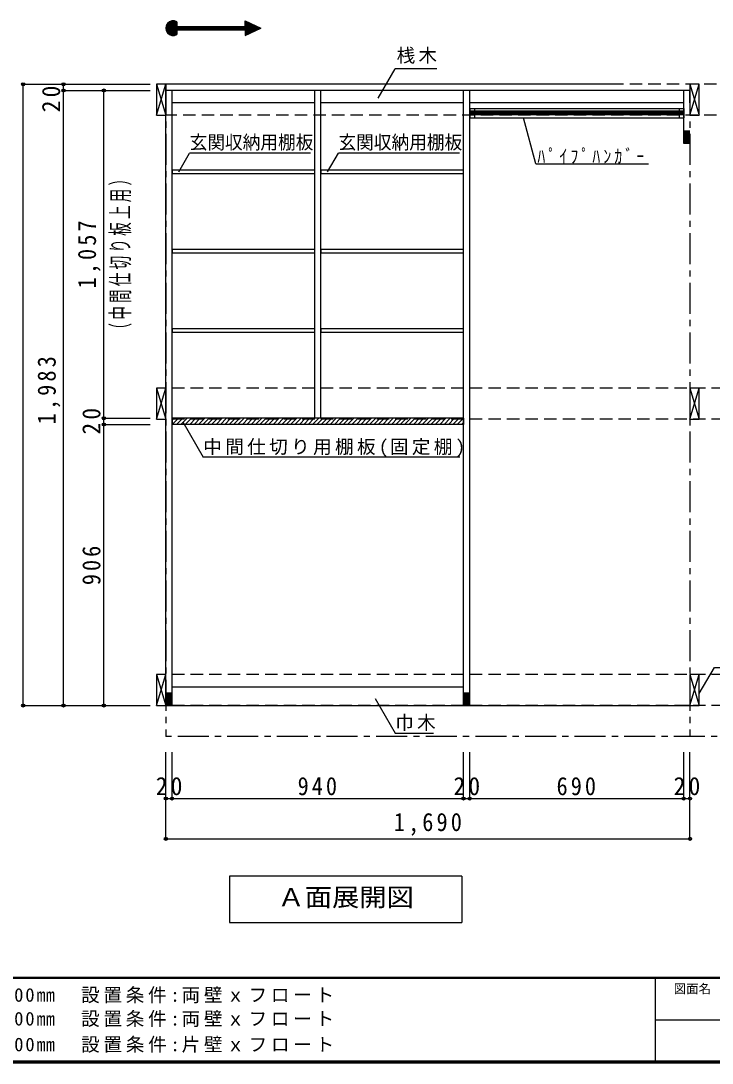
# Model space of a CAD drawing. Units: millimetres at full size, sheet at 1:20; details may follow other scales. Extents: x -8210 to 8210, y -2455 to 3200.
# Drawn here: x -6355 to -4126, y -2387 to 973 of the extents above; entities that cross this region are included whole.
import ezdxf
from ezdxf.enums import TextEntityAlignment as Align

# ---------------------------------------------------------------- set-up
doc = ezdxf.new("R2010")
doc.units = ezdxf.units.MM
doc.header["$LTSCALE"] = 20
doc.header["$PDMODE"] = 32
doc.header["$PDSIZE"] = 10
doc.linetypes.add('CHAIN1', pattern=[8, 5, -1, 1, -1])
doc.linetypes.add('DASHED2', pattern=[3, 2, -1])
for name, color, linetype in [('0-2_本体', 2, 'Continuous'), ('0-3_固定棚', 3, 'Continuous'), ('0-4_可動棚', 3, 'Continuous'), ('0-5', 4, 'Continuous'), ('0-6_ﾊﾟｲﾌﾟﾊﾝｶﾞｰ', 4, 'Continuous'), ('0-7_桟木・巾木', 2, 'Continuous'), ('0-8_引き出し', 3, 'Continuous'), ('0-A_文字', 7, 'Continuous'), ('0-B_寸法', 4, 'Continuous'), ('0-C_ハッチ', 4, 'Continuous'), ('F-1_枠', 6, 'Continuous'), ('F-A_文字', 7, 'Continuous')]:
    doc.layers.add(name, color=color, linetype=linetype)
doc.styles.add('ＭＳ ゴシック', font='')
doc.styles.get('ＭＳ ゴシック').set_extended_font_data('MS Gothic')

# ---------------------------------------------------------------- blocks, each defined once
blk = doc.blocks.new('R40')
at = {"layer": '0-5', "color": 3}
for p, q in [((10, 18.67), (-10, 18.67)), ((-10, 16), (10, 16)), ((-10, 13.33), (10, 13.33)), ((-10, 10.67), (10, 10.67)), ((-10, 8), (10, 8)), ((-10, 5.33), (10, 5.33)), ((-10, 2.67), (10, 2.67)), ((-10, 0), (10, 0)), ((-10, -2.67), (10, -2.67)), ((-10, -5.33), (10, -5.33)), ((-10, -8), (10, -8)), ((-10, -10.67), (10, -10.67)), ((-10, -13.33), (10, -13.33)), ((-10, -16), (10, -16)), ((-10, -18.67), (10, -18.67))]:
    blk.add_line(p, q, dxfattribs=at)

msp = doc.modelspace()

# ---------------------------------------------------------------- linework, layer by layer
at = {"layer": '0-2_本体', "color": 3}
for p, q in [((-5917.87, 768.97), (-5917.87, 748.97)), ((-5887.87, 748.97), (-5887.87, 768.97)), ((-4427.87, 768.97), (-5887.87, 768.97)), ((-5887.87, -1234.03), (-5887.87, 748.97)), ((-4197.87, 748.97), (-5887.87, 748.97)), ((-5867.87, -1234.03), (-5867.87, 748.97)), ((-5407.87, -308.03), (-5407.87, 748.97)), ((-5387.87, -308.03), (-5387.87, 748.97)), ((-4927.87, -1234.03), (-4927.87, 748.97)), ((-4907.87, -1234.03), (-4907.87, 748.97)), ((-5887.87, -1234.03), (-4197.87, -1234.03)), ((-4197.87, -1234.03), (-4217.87, -1234.03))]:
    msp.add_line(p, q, dxfattribs=at)
at = {"layer": '0-3_固定棚'}
for p, q in [((-5867.87, -308.03), (-5867.87, -328.03)), ((-4927.87, -308.03), (-5867.87, -308.03)), ((-4927.87, -328.03), (-5867.87, -328.03)), ((-4927.87, -308.03), (-4927.87, -328.03))]:
    msp.add_line(p, q, dxfattribs=at)
at = {"layer": '0-4_可動棚'}
for p, q in [((-5866.87, 480.17), (-5866.87, 492.17)), ((-5408.87, 492.17), (-5866.87, 492.17)), ((-5408.87, 480.17), (-5866.87, 480.17)), ((-5408.87, 492.17), (-5408.87, 480.17)), ((-5386.87, 480.17), (-5386.87, 492.17)), ((-4928.87, 492.17), (-5386.87, 492.17)), ((-4928.87, 480.17), (-5386.87, 480.17)), ((-4928.87, 492.17), (-4928.87, 480.17)), ((-5866.87, 224.17), (-5866.87, 236.17)), ((-5408.87, 236.17), (-5866.87, 236.17)), ((-5408.87, 236.17), (-5408.87, 224.17)), ((-5386.87, 224.17), (-5386.87, 236.17)), ((-4928.87, 236.17), (-5386.87, 236.17)), ((-4928.87, 236.17), (-4928.87, 224.17)), ((-5408.87, 224.17), (-5866.87, 224.17)), ((-4928.87, 224.17), (-5386.87, 224.17)), ((-5866.87, -31.83), (-5866.87, -19.83)), ((-5408.87, -19.83), (-5866.87, -19.83)), ((-5408.87, -31.83), (-5866.87, -31.83)), ((-5408.87, -19.83), (-5408.87, -31.83)), ((-5386.87, -31.83), (-5386.87, -19.83)), ((-4928.87, -19.83), (-5386.87, -19.83)), ((-4928.87, -31.83), (-5386.87, -31.83)), ((-4928.87, -19.83), (-4928.87, -31.83))]:
    msp.add_line(p, q, dxfattribs=at)
at = {"layer": '0-6_ﾊﾟｲﾌﾟﾊﾝｶﾞｰ', "color": 3}
for p, q in [((-4907.87, 690.97), (-4907.87, 660.97)), ((-4907.87, 690.97), (-4217.87, 690.97)), ((-4217.87, 690.97), (-4217.87, 660.97)), ((-4907.87, 660.97), (-4217.87, 660.97))]:
    msp.add_line(p, q, dxfattribs=at)
at = {"layer": '0-6_ﾊﾟｲﾌﾟﾊﾝｶﾞｰ'}
for p, q in [((-4217.87, 681.97), (-4907.87, 681.97)), ((-4217.87, 677.97), (-4907.87, 677.97)), ((-4217.87, 673.97), (-4907.87, 673.97)), ((-4217.87, 669.97), (-4907.87, 669.97))]:
    msp.add_line(p, q, dxfattribs=at)
at = {"layer": '0-6_ﾊﾟｲﾌﾟﾊﾝｶﾞｰ', "color": 7}
for p, q in [((-4892.87, 690.97), (-4892.87, 660.97)), ((-4232.87, 690.97), (-4232.87, 660.97))]:
    msp.add_line(p, q, dxfattribs=at)
at = {"layer": '0-7_桟木・巾木', "color": 7}
for p, q in [((-5887.87, 708.97), (-5887.87, 748.97)), ((-4197.87, 708.97), (-4197.87, 748.97)), ((-5407.87, 708.97), (-5867.87, 708.97)), ((-4927.87, 708.97), (-5387.87, 708.97)), ((-4217.87, 708.97), (-4907.87, 708.97)), ((-5887.87, -1234.03), (-5887.87, -1174.03)), ((-5867.87, -1174.03), (-4927.87, -1174.03)), ((-4197.87, -1174.03), (-4197.87, -1234.03))]:
    msp.add_line(p, q, dxfattribs=at)
at = {"layer": '0-8_引き出し', "color": 7}
for p, q in [((-5917.87, 768.97), (-5887.87, 668.97)), ((-5917.87, 668.97), (-5887.87, 768.97)), ((-4197.87, 668.97), (-4167.87, 768.97)), ((-4197.87, 768.97), (-4167.87, 668.97)), ((-5917.87, -211.03), (-5887.87, -311.03)), ((-5917.87, -311.03), (-5887.87, -211.03)), ((-4197.87, -311.03), (-4167.87, -211.03)), ((-4197.87, -211.03), (-4167.87, -311.03)), ((-5917.87, -1134.03), (-5887.87, -1234.03)), ((-5917.87, -1234.03), (-5887.87, -1134.03)), ((-4197.87, -1234.03), (-4167.87, -1134.03)), ((-4197.87, -1134.03), (-4167.87, -1234.03))]:
    msp.add_line(p, q, dxfattribs=at)
at = {"layer": '0-8_引き出し'}
for p, q in [((-4197.87, 768.97), (-4197.87, 668.97)), ((-4167.87, 768.97), (-4197.87, 768.97)), ((-4167.87, 668.97), (-4167.87, 768.97)), ((-4197.87, 668.97), (-4167.87, 668.97)), ((-4197.87, -211.03), (-4197.87, -311.03)), ((-4167.87, -211.03), (-4197.87, -211.03)), ((-4167.87, -311.03), (-4167.87, -211.03)), ((-4197.87, -311.03), (-4167.87, -311.03)), ((-4197.87, -1134.03), (-4197.87, -1234.03)), ((-4167.87, -1134.03), (-4197.87, -1134.03)), ((-4167.87, -1234.03), (-4167.87, -1134.03)), ((-4197.87, -1234.03), (-4167.87, -1234.03))]:
    msp.add_line(p, q, dxfattribs=at)
for points in [[(-5887.87, 668.97), (-5887.87, 768.97), (-5917.87, 768.97), (-5917.87, 668.97)], [(-5887.87, -311.03), (-5887.87, -211.03), (-5917.87, -211.03), (-5917.87, -311.03)], [(-5887.87, -1234.03), (-5887.87, -1134.03), (-5917.87, -1134.03), (-5917.87, -1234.03)]]:
    msp.add_lwpolyline(points, close=True, dxfattribs=at)
at = {"layer": '0-A_文字'}
for p, q in [((-5887.87, 949.48), (-5863.91, 973.44)), ((-5887.72, 952.45), (-5866.88, 973.3)), ((-5887.68, 946.84), (-5861.27, 973.25)), ((-5887.25, 944.45), (-5858.87, 972.82)), ((-5887.07, 955.94), (-5870.37, 972.64)), ((-5886.62, 942.25), (-5856.67, 972.19)), ((-5885.82, 940.21), (-5854.64, 971.39)), ((-5885.31, 960.53), (-5874.95, 970.88)), ((-5884.88, 938.33), (-5852.76, 970.45)), ((-5883.8, 936.58), (-5852.45, 967.93)), ((-5882.6, 934.96), (-5852.45, 965.1)), ((-5881.27, 933.45), (-5852.45, 962.27)), ((-5879.82, 932.07), (-5852.45, 959.44)), ((-5878.25, 930.81), (-5852.45, 956.61)), ((-5876.56, 929.68), (-5850.51, 955.73)), ((-5874.74, 928.67), (-5847.68, 955.73)), ((-5872.77, 927.81), (-5844.85, 955.73)), ((-5870.65, 927.1), (-5842.02, 955.73)), ((-5868.35, 926.58), (-5852.45, 942.47)), ((-5852.45, 943.93), (-5852.45, 929.38)), ((-5852.45, 943.93), (-5631.97, 943.93)), ((-5850.99, 943.93), (-5839.2, 955.73)), ((-5848.16, 943.93), (-5836.37, 955.73)), ((-5845.33, 943.93), (-5833.54, 955.73)), ((-5842.5, 943.93), (-5830.71, 955.73)), ((-5839.68, 943.93), (-5827.88, 955.73)), ((-5836.85, 943.93), (-5825.05, 955.73)), ((-5834.02, 943.93), (-5822.23, 955.73)), ((-5831.19, 943.93), (-5819.4, 955.73)), ((-5828.36, 943.93), (-5816.57, 955.73)), ((-5825.53, 943.93), (-5813.74, 955.73)), ((-5822.71, 943.93), (-5810.91, 955.73)), ((-5819.88, 943.93), (-5808.08, 955.73)), ((-5817.05, 943.93), (-5805.25, 955.73)), ((-5814.22, 943.93), (-5802.43, 955.73)), ((-5811.39, 943.93), (-5799.6, 955.73)), ((-5808.56, 943.93), (-5796.77, 955.73)), ((-5805.73, 943.93), (-5793.94, 955.73)), ((-5802.91, 943.93), (-5791.11, 955.73)), ((-5800.08, 943.93), (-5788.28, 955.73)), ((-5797.25, 943.93), (-5785.46, 955.73)), ((-5794.42, 943.93), (-5782.63, 955.73)), ((-5791.59, 943.93), (-5779.8, 955.73)), ((-5788.76, 943.93), (-5776.97, 955.73)), ((-5785.94, 943.93), (-5774.14, 955.73)), ((-5783.11, 943.93), (-5771.31, 955.73)), ((-5780.28, 943.93), (-5768.48, 955.73)), ((-5777.45, 943.93), (-5765.66, 955.73)), ((-5774.62, 943.93), (-5762.83, 955.73)), ((-5771.79, 943.93), (-5760, 955.73)), ((-5768.97, 943.93), (-5757.17, 955.73)), ((-5766.14, 943.93), (-5754.34, 955.73)), ((-5763.31, 943.93), (-5751.51, 955.73)), ((-5760.48, 943.93), (-5748.69, 955.73)), ((-5757.65, 943.93), (-5745.86, 955.73)), ((-5754.82, 943.93), (-5743.03, 955.73)), ((-5751.99, 943.93), (-5740.2, 955.73)), ((-5749.17, 943.93), (-5737.37, 955.73)), ((-5746.34, 943.93), (-5734.54, 955.73)), ((-5743.51, 943.93), (-5731.72, 955.73)), ((-5740.68, 943.93), (-5728.89, 955.73)), ((-5737.85, 943.93), (-5726.06, 955.73)), ((-5735.02, 943.93), (-5723.23, 955.73)), ((-5732.2, 943.93), (-5720.4, 955.73)), ((-5729.37, 943.93), (-5717.57, 955.73)), ((-5726.54, 943.93), (-5714.74, 955.73)), ((-5723.71, 943.93), (-5711.92, 955.73)), ((-5720.88, 943.93), (-5709.09, 955.73)), ((-5718.05, 943.93), (-5706.26, 955.73)), ((-5715.22, 943.93), (-5703.43, 955.73)), ((-5712.4, 943.93), (-5700.6, 955.73)), ((-5709.57, 943.93), (-5697.77, 955.73)), ((-5706.74, 943.93), (-5694.95, 955.73)), ((-5703.91, 943.93), (-5692.12, 955.73)), ((-5701.08, 943.93), (-5689.29, 955.73)), ((-5698.25, 943.93), (-5686.46, 955.73)), ((-5695.43, 943.93), (-5683.63, 955.73)), ((-5692.6, 943.93), (-5680.8, 955.73)), ((-5689.77, 943.93), (-5677.98, 955.73)), ((-5686.94, 943.93), (-5675.15, 955.73)), ((-5684.11, 943.93), (-5672.32, 955.73)), ((-5681.28, 943.93), (-5669.49, 955.73)), ((-5678.46, 943.93), (-5666.66, 955.73)), ((-5675.63, 943.93), (-5663.83, 955.73)), ((-5672.8, 943.93), (-5661, 955.73)), ((-5669.97, 943.93), (-5658.18, 955.73)), ((-5667.14, 943.93), (-5655.35, 955.73)), ((-5664.31, 943.93), (-5652.52, 955.73)), ((-5661.48, 943.93), (-5649.69, 955.73)), ((-5658.66, 943.93), (-5646.86, 955.73)), ((-5655.83, 943.93), (-5644.03, 955.73)), ((-5653, 943.93), (-5641.21, 955.73)), ((-5650.17, 943.93), (-5638.38, 955.73)), ((-5647.34, 943.93), (-5635.55, 955.73)), ((-5644.51, 943.93), (-5632.72, 955.73)), ((-5641.69, 943.93), (-5618.46, 967.16)), ((-5638.86, 943.93), (-5616.52, 966.27)), ((-5636.03, 943.93), (-5614.59, 965.37)), ((-5633.2, 943.93), (-5612.66, 964.47)), ((-5631.97, 973.44), (-5581.15, 949.83)), ((-5631.97, 955.73), (-5631.97, 973.44)), ((-5631.97, 970.62), (-5630.04, 972.55)), ((-5631.97, 967.79), (-5628.11, 971.65)), ((-5631.97, 964.97), (-5626.18, 970.75)), ((-5631.97, 962.14), (-5624.25, 969.86)), ((-5631.97, 959.31), (-5622.32, 968.96)), ((-5631.97, 956.48), (-5620.39, 968.06)), ((-5631.97, 942.34), (-5610.73, 963.58)), ((-5631.97, 939.51), (-5608.8, 962.68)), ((-5631.97, 936.68), (-5606.87, 961.78)), ((-5631.97, 933.85), (-5604.94, 960.88)), ((-5631.97, 931.02), (-5603.01, 959.99)), ((-5631.97, 928.2), (-5601.08, 959.09)), ((-5631.97, 926.22), (-5581.15, 949.83)), ((-5631.97, 943.93), (-5631.97, 926.22)), ((-5630.37, 926.96), (-5599.14, 958.19)), ((-5625.09, 929.42), (-5597.21, 957.29)), ((-5619.81, 931.87), (-5595.28, 956.4)), ((-5614.53, 934.32), (-5593.35, 955.5)), ((-5609.24, 936.78), (-5591.42, 954.6)), ((-5603.96, 939.23), (-5589.49, 953.71)), ((-5598.68, 941.69), (-5587.56, 952.81)), ((-5593.39, 944.14), (-5585.63, 951.91)), ((-5588.11, 946.6), (-5583.69, 951.01)), ((-5582.83, 949.05), (-5581.76, 950.12)), ((-5865.82, 926.27), (-5852.45, 939.64)), ((-5863.01, 926.25), (-5852.45, 936.81)), ((-5859.79, 926.65), (-5852.45, 933.98)), ((-5855.84, 927.77), (-5852.45, 931.16)), ((-5202.93, 723.89), (-5148.11, 818.86)), ((-5013.52, 818.86), (-5148.11, 818.86)), ((-4694.54, 512.66), (-4734.28, 660.97)), ((-5846.08, 486.17), (-5811.06, 546.82)), ((-5421.06, 546.82), (-5811.06, 546.82)), ((-5366.08, 486.17), (-5331.06, 546.82)), ((-4941.06, 546.82), (-5331.06, 546.82)), ((-4694.54, 512.66), (-4330.97, 512.66)), ((-5832.7, -319.7), (-5767.1, -433.31)), ((-4939.53, -433.31), (-5767.1, -433.31)), ((-4932.87, -1784.03), (-4932.87, -1934.03)), ((-5682.87, -1934.03), (-4932.87, -1934.03))]:
    msp.add_line(p, q, dxfattribs=at)
at = {"layer": '0-A_文字', "linetype": 'CHAIN1'}
for p, q in [((-5887.87, 768.97), (-5887.87, -1334.03)), ((-4197.87, 768.97), (-4197.87, -1334.03)), ((-469.61, -1334.03), (-5887.87, -1334.03))]:
    msp.add_line(p, q, dxfattribs=at)
at = {"layer": '0-A_文字'}
for points in [[(-5852.45, 970.28), (-5852.45, 955.73), (-5631.97, 955.73)], [(-4167.87, -1195.72), (-4119.1, -1111.25), (-3968.57, -1111.25)], [(-4932.87, -1784.03), (-5682.87, -1784.03), (-5682.87, -1934.03)]]:
    msp.add_lwpolyline(points, dxfattribs=at)
at = {"layer": '0-A_文字', "color": 3}
msp.add_lwpolyline([(-4197.87, 577.97), (-4217.87, 577.97), (-4217.87, 748.97)], dxfattribs=at)
at = {"layer": '0-A_文字'}
msp.add_arc((-5864.26, 949.83), 23.61, 60, 300, dxfattribs=at)
at = {"layer": '0-B_寸法'}
for p, q in [((-6347.87, 768.97), (-5937.87, 768.97)), ((-6347.87, -1234.03), (-6347.87, 768.97)), ((-6217.87, 748.97), (-6217.87, 768.97)), ((-6217.87, 768.97), (-6087.87, 768.97)), ((-6217.87, 748.97), (-5937.87, 748.97)), ((-6217.87, -1234.03), (-6217.87, 748.97)), ((-6087.87, -308.03), (-6087.87, 748.97)), ((-6087.87, 748.97), (-5937.87, 748.97)), ((-6087.87, -328.03), (-6087.87, -308.03)), ((-6087.87, -308.03), (-5937.87, -308.03)), ((-6087.87, -308.03), (-5937.87, -308.03)), ((-6087.87, -1234.03), (-6087.87, -328.03)), ((-6087.87, -328.03), (-5937.87, -328.03)), ((-6347.87, -1234.03), (-5937.87, -1234.03)), ((-6217.87, -1234.03), (-6087.87, -1234.03)), ((-6087.87, -1234.03), (-5937.87, -1234.03)), ((-5887.87, -1534.03), (-5887.87, -1384.03)), ((-5867.87, -1534.03), (-5867.87, -1384.03)), ((-4927.87, -1534.03), (-4927.87, -1384.03)), ((-4907.87, -1534.03), (-4907.87, -1384.03)), ((-4217.87, -1534.03), (-4217.87, -1384.03)), ((-4197.87, -1534.03), (-4197.87, -1384.03)), ((-5887.87, -1534.03), (-5867.87, -1534.03)), ((-5887.87, -1664.03), (-5887.87, -1534.03)), ((-5867.87, -1534.03), (-4927.87, -1534.03)), ((-4927.87, -1534.03), (-4907.87, -1534.03)), ((-4907.87, -1534.03), (-4217.87, -1534.03)), ((-4217.87, -1534.03), (-4197.87, -1534.03)), ((-4197.87, -1664.03), (-4197.87, -1534.03)), ((-5887.87, -1664.03), (-4197.87, -1664.03))]:
    msp.add_line(p, q, dxfattribs=at)
at = {"layer": '0-B_寸法', "linetype": 'DASHED2'}
for p, q in [((-632.16, 768.97), (-5887.87, 768.97)), ((-632.16, 668.97), (-5887.87, 668.97)), ((-1987.87, -211.03), (-5887.87, -211.03)), ((-1987.87, -311.03), (-5887.87, -311.03)), ((-1987.87, -1134.03), (-5887.87, -1134.03)), ((-1987.87, -1234.03), (-5887.87, -1234.03))]:
    msp.add_line(p, q, dxfattribs=at)
at = {"layer": '0-B_寸法', "color": 7}
msp.add_lwpolyline([(-5212.32, -1211.8), (-5148.11, -1323.01), (-5024.34, -1323.01)], dxfattribs=at)
for p in [(-6347.87, 768.97), (-6217.87, 768.97), (-6217.87, 748.97), (-6087.87, 748.97), (-6087.87, -308.03), (-6087.87, -328.03), (-6347.87, -1234.03), (-6217.87, -1234.03), (-6087.87, -1234.03), (-5887.87, -1534.03), (-5867.87, -1534.03), (-4927.87, -1534.03), (-4907.87, -1534.03), (-4217.87, -1534.03), (-4197.87, -1534.03), (-5887.87, -1664.03), (-4197.87, -1664.03)]:
    msp.add_point(p, dxfattribs=at)
at = {"layer": '0-C_ハッチ'}
for p, q in [((-5867.87, -314.34), (-5861.56, -308.03)), ((-5867.42, -328.03), (-5847.42, -308.03)), ((-5853.28, -328.03), (-5833.28, -308.03)), ((-5839.14, -328.03), (-5819.14, -308.03)), ((-5825, -328.03), (-5805, -308.03)), ((-5810.85, -328.03), (-5790.85, -308.03)), ((-5796.71, -328.03), (-5776.71, -308.03)), ((-5782.57, -328.03), (-5762.57, -308.03)), ((-5768.43, -328.03), (-5748.43, -308.03)), ((-5754.28, -328.03), (-5734.28, -308.03)), ((-5740.14, -328.03), (-5720.14, -308.03)), ((-5726, -328.03), (-5706, -308.03)), ((-5711.86, -328.03), (-5691.86, -308.03)), ((-5697.72, -328.03), (-5677.72, -308.03)), ((-5683.57, -328.03), (-5663.57, -308.03)), ((-5669.43, -328.03), (-5649.43, -308.03)), ((-5655.29, -328.03), (-5635.29, -308.03)), ((-5641.15, -328.03), (-5621.15, -308.03)), ((-5627.01, -328.03), (-5607.01, -308.03)), ((-5612.86, -328.03), (-5592.86, -308.03)), ((-5598.72, -328.03), (-5578.72, -308.03)), ((-5584.58, -328.03), (-5564.58, -308.03)), ((-5570.44, -328.03), (-5550.44, -308.03)), ((-5556.29, -328.03), (-5536.29, -308.03)), ((-5542.15, -328.03), (-5522.15, -308.03)), ((-5528.01, -328.03), (-5508.01, -308.03)), ((-5513.87, -328.03), (-5493.87, -308.03)), ((-5499.73, -328.03), (-5479.73, -308.03)), ((-5485.58, -328.03), (-5465.58, -308.03)), ((-5471.44, -328.03), (-5451.44, -308.03)), ((-5457.3, -328.03), (-5437.3, -308.03)), ((-5443.16, -328.03), (-5423.16, -308.03)), ((-5429.02, -328.03), (-5409.02, -308.03)), ((-5414.87, -328.03), (-5394.87, -308.03)), ((-5400.73, -328.03), (-5380.73, -308.03)), ((-5386.59, -328.03), (-5366.59, -308.03)), ((-5372.45, -328.03), (-5352.45, -308.03)), ((-5358.3, -328.03), (-5338.3, -308.03)), ((-5344.16, -328.03), (-5324.16, -308.03)), ((-5330.02, -328.03), (-5310.02, -308.03)), ((-5315.88, -328.03), (-5295.88, -308.03)), ((-5301.74, -328.03), (-5281.74, -308.03)), ((-5287.59, -328.03), (-5267.59, -308.03)), ((-5273.45, -328.03), (-5253.45, -308.03)), ((-5259.31, -328.03), (-5239.31, -308.03)), ((-5245.17, -328.03), (-5225.17, -308.03)), ((-5231.03, -328.03), (-5211.03, -308.03)), ((-5216.88, -328.03), (-5196.88, -308.03)), ((-5202.74, -328.03), (-5182.74, -308.03)), ((-5188.6, -328.03), (-5168.6, -308.03)), ((-5174.46, -328.03), (-5154.46, -308.03)), ((-5160.31, -328.03), (-5140.31, -308.03)), ((-5146.17, -328.03), (-5126.17, -308.03)), ((-5132.03, -328.03), (-5112.03, -308.03)), ((-5117.89, -328.03), (-5097.89, -308.03)), ((-5103.75, -328.03), (-5083.75, -308.03)), ((-5089.6, -328.03), (-5069.6, -308.03)), ((-5075.46, -328.03), (-5055.46, -308.03)), ((-5061.32, -328.03), (-5041.32, -308.03)), ((-5047.18, -328.03), (-5027.18, -308.03)), ((-5033.04, -328.03), (-5013.04, -308.03)), ((-5018.89, -328.03), (-4998.89, -308.03)), ((-5004.75, -328.03), (-4984.75, -308.03)), ((-4990.61, -328.03), (-4970.61, -308.03)), ((-4976.47, -328.03), (-4956.47, -308.03)), ((-4962.33, -328.03), (-4942.33, -308.03)), ((-4948.18, -328.03), (-4928.18, -308.03)), ((-4934.04, -328.03), (-4927.87, -321.86))]:
    msp.add_line(p, q, dxfattribs=at)
at = {"layer": 'F-1_枠'}
for p, q in [((-410, -2110.47), (-8210, -2110.47)), ((-410, -2113.8), (-8210, -2113.8)), ((-4310, -2113.8), (-4310, -2380.47)), ((-4310, -2247.14), (-416.67, -2247.14)), ((-410, -2380.47), (-8210, -2380.47)), ((-410, -2383.8), (-8210, -2383.8)), ((-410, -2387.14), (-8210, -2387.14))]:
    msp.add_line(p, q, dxfattribs=at)

# ---------------------------------------------------------------- block references
at = {"layer": '0-5'}
for p in [(-5877.87, -1212.7), (-4917.87, -1212.7)]:
    msp.add_blockref('R40', p, dxfattribs=at)
at = {"layer": '0-A_文字'}
msp.add_blockref('R40', (-4207.87, 599.3), dxfattribs=at)

# ---------------------------------------------------------------- texts
at = {"layer": '0-A_文字', "style": 'ＭＳ ゴシック'}
for s, height, width, p in [('玄関収納用棚板', 43.99, 0.95, (-5811.06, 546.82)), ('玄関収納用棚板', 43.99, 0.95, (-5331.06, 546.82)), ('Ａ面展開図', 58.65, 1.1, (-5527.87, -1899.03))]:
    msp.add_text(s, height=height, dxfattribs=dict(at, width=width)).set_placement(p, align=Align.BOTTOM_LEFT)
at = {"layer": '0-A_文字', "char_height": 43.99, "attachment_point": 7, "style": 'ＭＳ ゴシック'}
for s, insert in [('\\T1.17;桟木', (-5143.52, 835.31)), ('\\T1.39;\\W0.85;ﾊﾟｲﾌﾟﾊﾝｶﾞｰ', (-4689.7, 512.66)), ('\\T1.18;中間仕切り用棚板(固定棚)', (-5767.1, -433.31))]:
    msp.add_mtext(s, dxfattribs=dict(at, insert=insert))
at = {"layer": '0-B_寸法', "color": 7, "char_height": 58.65, "attachment_point": 7, "rotation": 90, "style": 'ＭＳ ゴシック'}
for s, insert in [('\\T1.27;\\W0.95;20', (-6227.87, 678.49)), ('\\T1.23;\\W0.55;（中間仕切り板上用）', (-5997.87, -44.53)), ('\\T1.28;\\W0.9;1,057', (-6097.87, 110.47)), ('\\T1.28;\\W0.9;1,983', (-6227.87, -327.53)), ('\\T1.27;\\W0.95;20', (-6097.87, -360.53)), ('\\T1.27;\\W0.9;906', (-6097.87, -846.03))]:
    msp.add_mtext(s, dxfattribs=dict(at, insert=insert))
at = {"layer": '0-B_寸法', "color": 7, "attachment_point": 7, "style": 'ＭＳ ゴシック'}
for s, insert, char_height in [('\\T1.17;巾木', (-5148.11, -1315.9), 43.99), ('\\T1.27;\\W0.95;20', (-5920.37, -1524.03), 58.65), ('\\T1.27;\\W0.9;940', (-5462.87, -1524.03), 58.65), ('\\T1.27;\\W0.95;20', (-4960.37, -1524.03), 58.65), ('\\T1.27;\\W0.9;690', (-4627.87, -1524.03), 58.65), ('\\T1.27;\\W0.95;20', (-4250.37, -1524.03), 58.65), ('\\T1.28;\\W0.9;1,690', (-5152.87, -1654.03), 58.65)]:
    msp.add_mtext(s, dxfattribs=dict(at, insert=insert, char_height=char_height))
at = {"layer": 'F-A_文字', "style": 'ＭＳ ゴシック'}
msp.add_text('図面名', height=29.33, dxfattribs=at).set_placement((-4250, -2170.47), align=Align.BOTTOM_LEFT)
at = {"layer": 'F-A_文字', "char_height": 43.99, "attachment_point": 7, "style": 'ＭＳ ゴシック'}
for s, insert in [('\\T1.2;ｅ･ｒａ･ｂｏ\u3000Ａ面:間口1,690㎜\u3000奥行300㎜\u3000設置条件:両壁ｘフロート', (-7708.36, -2200.47)), ('\\T1.2;ｅ･ｒａ･ｂｏ\u3000Ｂ面:間口1,390㎜\u3000奥行300㎜\u3000設置条件:両壁ｘフロート', (-7708.36, -2277.14)), ('\\T1.2;ｅ･ｒａ･ｂｏ\u3000Ｃ面:間口\u3000586㎜\u3000奥行300㎜\u3000設置条件:片壁ｘフロート', (-7708.36, -2353.8))]:
    msp.add_mtext(s, dxfattribs=dict(at, insert=insert))

doc.saveas('drawing.dxf')
